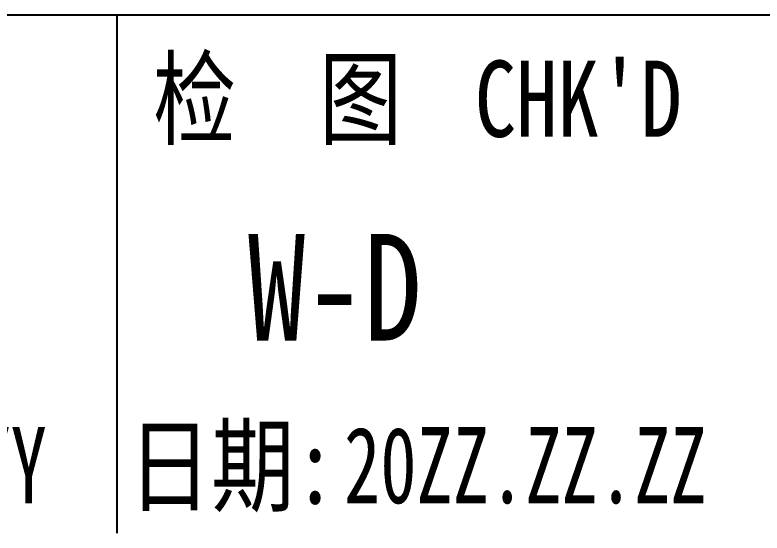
# Model space of a CAD drawing. Header units: millimetres. Extents: x 1333 to 38145, y -10860 to -6161.
# Drawn here: x 23436.14 to 23460.66, y -6638.76 to -6621.76 of the extents above; entities that cross this region are included whole.
import ezdxf
from ezdxf.enums import TextEntityAlignment as Align

# ---------------------------------------------------------------- set-up
doc = ezdxf.new("R2010")
doc.units = ezdxf.units.MM
doc.header["$LTSCALE"] = 0.5
doc.layers.add('图\\M+19E79\\M+195B6\\M+18E9A', color=7, linetype='Continuous')
doc.layers.add('图框', color=7, linetype='Continuous', lineweight=18)
doc.styles.add('国标', font='simfang.ttf', dxfattribs={"width": 0.8})

# ---------------------------------------------------------------- blocks, each defined once
blk = doc.blocks.new('GZDEH零件A4图框V01版')
at = {"layer": '图\\M+19E79\\M+195B6\\M+18E9A', "color": 9}
for p, q in [((25, 30.5), (205, 30.5)), ((68.34, 30.5), (68.34, 13.5)), ((68.34, 30.5), (68.34, 13.5))]:
    blk.add_line(p, q, dxfattribs=at)
at = {"layer": '图\\M+19E79\\M+195B6\\M+18E9A', "color": 9, "style": '国标', "width": 0.8}
for s, p in [('检  图', (73.62, 26.501)), ('日期:', (72.126, 14.462))]:
    blk.add_text(s, height=2.5, dxfattribs=at).set_placement(p, align=Align.CENTER)
blk.add_text("CHK'D", height=2.5, dxfattribs=at).set_placement((80.092, 26.501))
blk = doc.blocks.new('DEH A4')
at = {"layer": '图框'}
blk.add_blockref('GZDEH零件A4图框V01版', (0, 0), dxfattribs=at)

msp = doc.modelspace()

# ---------------------------------------------------------------- block references
at = {"layer": '图框'}
msp.add_blockref('DEH A4', (23371.138, -6652.257), dxfattribs=at)

# ---------------------------------------------------------------- texts
at = {"layer": '图\\M+19E79\\M+195B6\\M+18E9A', "color": 3, "style": '国标'}
for s, height, width, p in [('W-D', 3.5, 0.8, (23443.776, -6632.441)), ('20YY.YY.YY', 2.5, 0.7, (23425.281, -6637.777)), ('20ZZ.ZZ.ZZ', 2.5, 0.7, (23446.941, -6637.777))]:
    msp.add_text(s, height=height, dxfattribs=dict(at, width=width)).set_placement(p)

doc.saveas('drawing.dxf')
